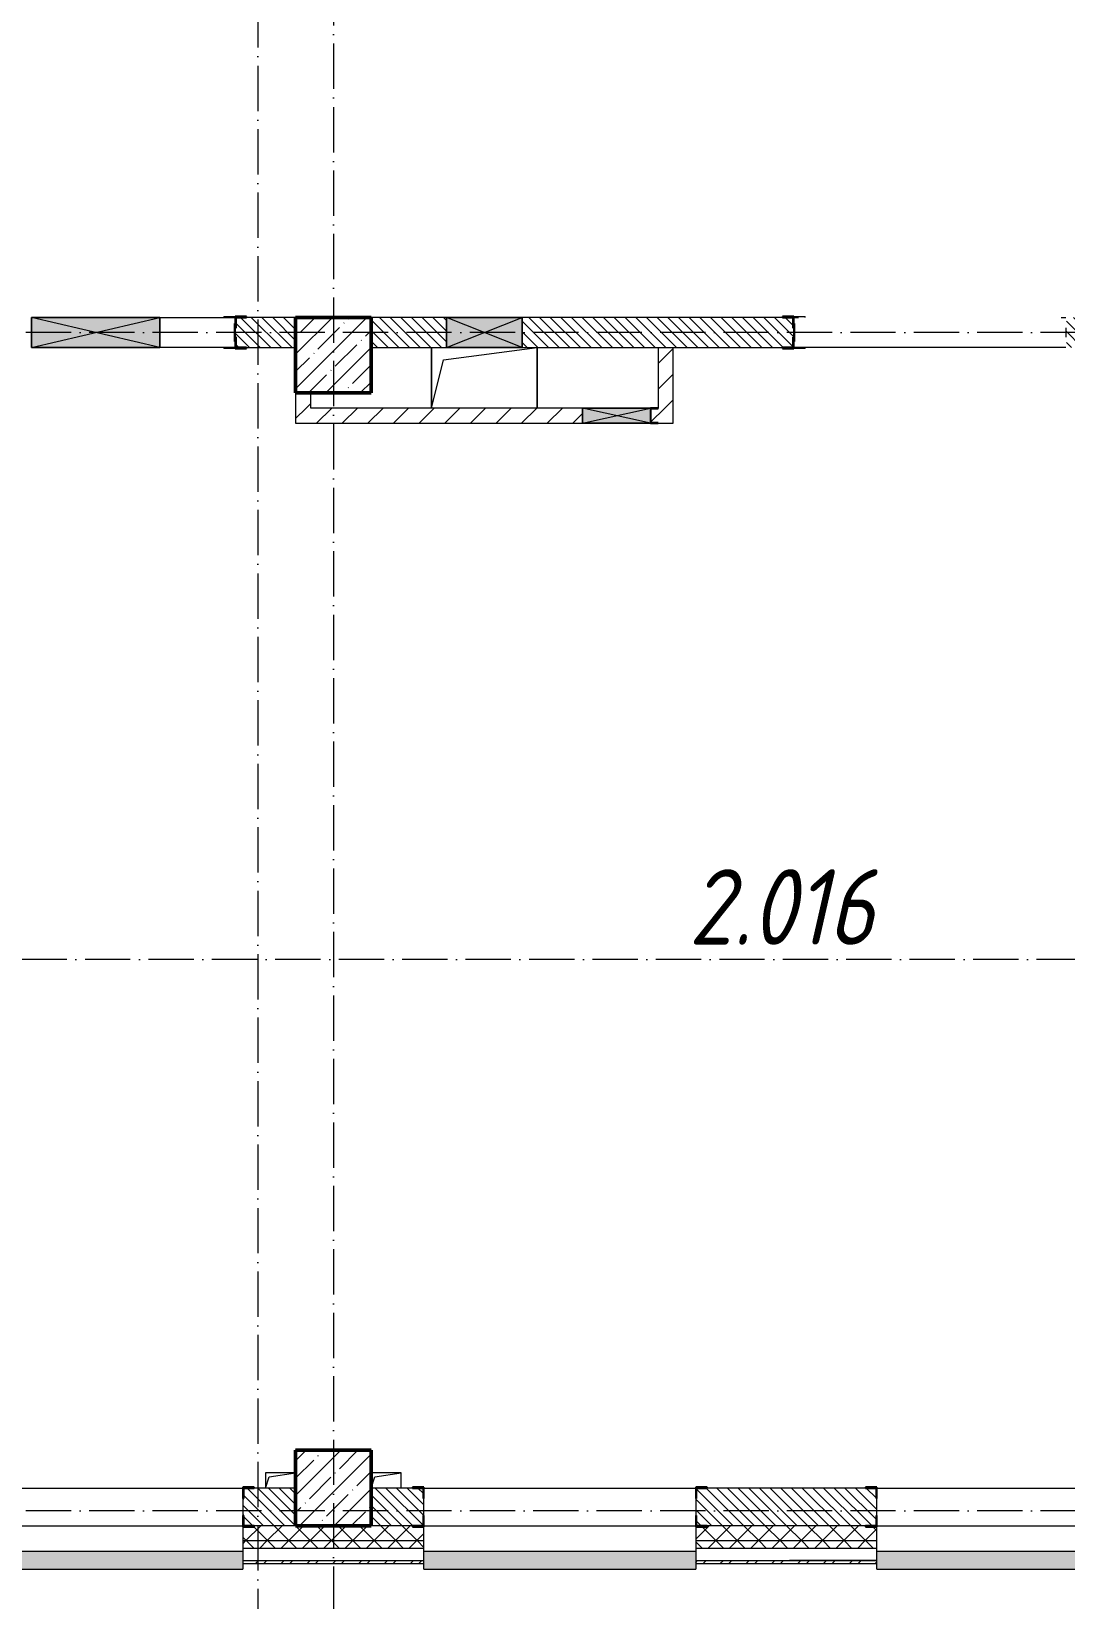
# Model space of a CAD drawing. Header units: millimetres. Extents: x 2294 to 908349, y -83289 to 219220.
# Drawn here: x 63063 to 69913, y 60718 to 71099 of the extents above; entities that cross this region are included whole.
import ezdxf

# ---------------------------------------------------------------- set-up
doc = ezdxf.new("R2010")
doc.units = ezdxf.units.MM
doc.linetypes.add('50_200_ШТРИХ_1Т_ш5_п1_п1_', pattern=[700, 500, -100, 0, -100])
for name, color, linetype, lineweight in [('3.3) Вычитаем ЖБбалки 0.4м -', 31, 'Continuous', 30), ('A-DETL-GENF-OTLN', 7, 'Continuous', 9), ('A-FLOR-____-OTLN', 7, 'Continuous', 9), ('A-GENM-____-MCUT', 7, 'Continuous', 25), ('A-GENM-____-OTLN', 7, 'Continuous', 9), ('A-GENM-____-OTLN-1', 7, 'Continuous', 25), ('A-GLAZ-____-OTLN', 7, 'Continuous', 9), ('A-WALL-____-MCUT', 7, 'Continuous', 13), ('A-WALL-____-MCUT-1', 7, 'Continuous', 9), ('A-WALL-____-OTLN', 7, 'Continuous', 9), ('A-WALL-____-PATT-1', 7, 'Continuous', 9), ('A-WALL-FNSH-MCUT-1', 7, 'Continuous', 9), ('I-WALL-____-OTLN', 7, 'Continuous', 9), ('S-COLS-____-MCUT', 7, 'Continuous', 50), ('S-COLS-____-OTLN', 7, 'Continuous', 9), ('S-GRID-____-OTLN-1', 7, '50_200_ШТРИХ_1Т_ш5_п1_п1_', 9), ('Марки помещений', 7, 'Continuous', 9)]:
    doc.layers.add(name, color=color, linetype=linetype, lineweight=lineweight)
doc.layers.add('A-GLAZ-____-OTLN-1', color=7, linetype='Continuous', lineweight=9, true_color=0xc0c0c0)
doc.styles.add('ISOCPEUR_I_2', font='isocpeui.ttf', dxfattribs={"width": 0.85, "height": 2.3})
pattern_1 = [(45, (7562.79, 6025.28), (-70.71068, 70.71068), []), (135, (7562.79, 6025.28), (-70.71068, -70.71068), [])]
pattern_2 = [(135, (7562.787, 6025.276), (-35.35534, -35.35534), [])]
pattern_3 = [(45, (7562.79, 6025.28), (-84.85281, 84.85281), [])]
pattern_4 = [(45, (7562.79, 6025.28), (-85.53659, 85.53659), []), (45, (7619.81, 6025.28), (-85.53659, 85.53659), [])]

# ---------------------------------------------------------------- blocks, each defined once
blk = doc.blocks.new('BSC_Колонна _Прямоугольная - 500х500-V61-АР1_План отверстий 2 этажа в осях 1-64_Ю-ЯЯ')
at = {"layer": 'S-COLS-____-OTLN'}
h = blk.add_hatch(dxfattribs=at)
h.set_pattern_fill('FP_72', color=256, style=0, pattern_type=2)
h.set_pattern_definition([(45, (-57500, -55431.04), (-114.04925, 114.04925), []), (45, (-57385.95, -55431.04), (-114.04925, 114.04925), [201.613, -40.323, 3.353, -36.97])])
h.paths.add_polyline_path([(-250, -250), (250, -250), (250, 250), (-250, 250), (-250, 179)], flags=0)
at = {"layer": 'S-COLS-____-MCUT'}
for p, q in [((250, 250), (-250, 250)), ((-250, 250), (-250, -250)), ((250, -250), (250, 250)), ((-250, -250), (250, -250))]:
    blk.add_line(p, q, dxfattribs=at)
blk = doc.blocks.new('BSC_Колонна _Прямоугольная - 500х500-V62-АР1_План отверстий 2 этажа в осях 1-64_Ю-ЯЯ')
at = {"layer": 'S-COLS-____-OTLN'}
h = blk.add_hatch(dxfattribs=at)
h.set_pattern_fill('FP_73', color=256, style=0, pattern_type=2)
h.set_pattern_definition([(45, (-57500, -62931.04), (-114.04925, 114.04925), []), (45, (-57385.95, -62931.04), (-114.04925, 114.04925), [201.613, -40.323, 3.353, -36.97])])
h.paths.add_polyline_path([(-250, -250), (250, -250), (250, 250), (-250, 250)], flags=0)
at = {"layer": 'S-COLS-____-MCUT'}
for p, q in [((250, 250), (-250, 250)), ((-250, 250), (-250, -250)), ((250, -250), (250, 250)), ((-250, -250), (250, -250))]:
    blk.add_line(p, q, dxfattribs=at)
blk = doc.blocks.new('Фахверк_СКБ_Уголок - 250_2700-27497298-АР1_План отверстий 2 этажа в осях 1-64_Ю-ЯЯ')
at = {"layer": 'A-GENM-____-MCUT'}
for p, q in [((200, 181), (125, 181)), ((125, 181), (125, 106)), ((125, 106), (131, 106)), ((131, 106), (131, 175)), ((131, 175), (200, 175)), ((200, 175), (200, 181)), ((131, -6), (125, -6)), ((125, -6), (125, -81)), ((125, -81), (200, -81)), ((131, -75), (131, -6)), ((200, -75), (131, -75)), ((200, -81), (200, -75))]:
    blk.add_line(p, q, dxfattribs=at)
blk = doc.blocks.new('АР_Перемычка - АР_Перемычка-28444941-АР1_План отверстий 2 этажа в осях 1-64_Ю-ЯЯ')
at = {"layer": 'A-GENM-____-OTLN'}
blk.add_line((-400, -100), (-392, -100), dxfattribs=at)
blk = doc.blocks.new('154_Стойка_СКБ_Уголок - СМ-2480_200-28346303-АР1_План отверстий 2 этажа в осях 1-64_Ю-ЯЯ')
at = {"layer": 'A-GENM-____-MCUT'}
for p, q in [((125, 156), (125, 81)), ((200, 156), (125, 156)), ((131, 81), (131, 150)), ((131, 150), (200, 150)), ((200, 150), (200, 156)), ((125, 81), (131, 81)), ((131, 19), (125, 19)), ((125, 19), (125, -56)), ((131, -50), (131, 19)), ((125, -56), (200, -56)), ((200, -50), (131, -50)), ((200, -56), (200, -50))]:
    blk.add_line(p, q, dxfattribs=at)
blk = doc.blocks.new('Стойка_Влож_Полоса боковая - Полоса-V150-АР1_План отверстий 2 этажа в осях 1-64_Ю-ЯЯ')
at = {"layer": 'A-GENM-____-OTLN'}
for p, q in [((-5, 60), (0, 60)), ((-5, -60), (-5, 60)), ((0, 31), (0, -31)), ((0, -60), (-5, -60))]:
    blk.add_line(p, q, dxfattribs=at)
blk = doc.blocks.new('Стойка_Влож_Уголок_Опорный - Уголок-28213941-АР1_План отверстий 2 этажа в осях 1-64_Ю-ЯЯ')
at = {"layer": 'A-GENM-____-OTLN'}
for p, q in [((-212, -6), (-212, 0)), ((0, 0), (0, -6)), ((-212, -75), (-212, -6)), ((-212, -6), (-206, -6)), ((-212, -75), (-206, -75)), ((-6, -6), (0, -6)), ((-6, -75), (0, -75)), ((0, -6), (0, -75))]:
    blk.add_line(p, q, dxfattribs=at)
blk = doc.blocks.new('AR_Отверстие прямоугольное _в плите_ - AR_Отверстие прямоугольное _в плите_-V167-АР1_План отверстий 2 этажа в осях 1-64_Ю-ЯЯ')
at = {"layer": 'A-GENM-____-OTLN'}
for p, q in [((100, 50), (-100, 50)), ((-100, -50), (-75, 25)), ((-75, 25), (100, 50)), ((100, -50), (100, 50))]:
    blk.add_line(p, q, dxfattribs=at)
blk = doc.blocks.new('AR_Отверстие прямоугольное _в плите_ - AR_Отверстие прямоугольное _в плите_-V175-АР1_План отверстий 2 этажа в осях 1-64_Ю-ЯЯ')
at = {"layer": 'A-GENM-____-OTLN'}
for p, q in [((100, 50), (-100, 50)), ((-100, 50), (-100, -50)), ((-100, -50), (-75, 25)), ((-75, 25), (100, 50))]:
    blk.add_line(p, q, dxfattribs=at)
blk = doc.blocks.new('AR_Отверстие прямоугольное _в плите_ - AR_Отверстие прямоугольное _в плите_-V178-АР1_План отверстий 2 этажа в осях 1-64_Ю-ЯЯ')
at = {"layer": 'A-GENM-____-OTLN'}
for p, q in [((-350, 200), (-350, -200)), ((-350, -200), (-270, 120)), ((-270, 120), (350, 200)), ((350, -200), (350, 200))]:
    blk.add_line(p, q, dxfattribs=at)
blk = doc.blocks.new('Отлив_СКБ - Отлив витража_120_НВФ-31885687-АР1_План отверстий 2 этажа в осях 1-64_Ю-ЯЯ')
at = {"layer": 'A-GLAZ-____-OTLN-1'}
for points in [[(0, 0), (0, -2), (1800, -2), (1800, 0), (1023, 0)], [(0, -83), (0, -120), (1800, -120), (1800, -2), (0, -2), (0, -63)]]:
    blk.add_hatch(color=256, dxfattribs=at).paths.add_polyline_path(points, flags=0)
at = {"layer": 'A-GLAZ-____-OTLN'}
for p, q in [((0, 0), (1800, 0)), ((1800, -2), (0, -2)), ((0, -120), (0, -83)), ((1800, -83), (1800, -120)), ((0, -120), (1800, -120))]:
    blk.add_line(p, q, dxfattribs=at)
blk = doc.blocks.new('AR_Отверстие прямоугольное _в стене_ - AR_Отверстие прямоугольное _в стене__ОВ-36819370-АР1_План отверстий 2 этажа в осях 1-64_Ю-ЯЯ')
at = {"layer": 'A-GLAZ-____-OTLN'}
blk.add_hatch(color=256, dxfattribs=at).paths.add_polyline_path([(250, 100), (-250, 100), (-250, -100), (250, -100)], flags=0)
at = {"layer": 'A-DETL-GENF-OTLN'}
for p, q in [((-250, -100), (-250, 100)), ((-250, 100), (250, 100)), ((250, 100), (-250, -100)), ((-250, 100), (250, -100)), ((250, 100), (-250, 100)), ((-250, 100), (-250, -100)), ((250, 100), (250, -100)), ((250, -100), (250, 100)), ((250, -100), (-250, -100)), ((-250, -100), (250, -100))]:
    blk.add_line(p, q, dxfattribs=at)
blk = doc.blocks.new('AR_Отверстие прямоугольное _в стене_ - AR_Отверстие прямоугольное _в стене__ОВ-36815583-АР1_План отверстий 2 этажа в осях 1-64_Ю-ЯЯ')
at = {"layer": 'A-GLAZ-____-OTLN'}
blk.add_hatch(color=256, dxfattribs=at).paths.add_polyline_path([(-225, 50), (-225, -50), (225, -50), (225, 50)], flags=0)
at = {"layer": 'A-DETL-GENF-OTLN'}
for p, q in [((-225, 50), (225, 50)), ((225, 50), (-225, -50)), ((-225, 50), (225, -50)), ((225, 50), (-225, 50)), ((225, 50), (225, -50)), ((225, -50), (225, 50)), ((225, -50), (-225, -50)), ((-225, -50), (225, -50))]:
    blk.add_line(p, q, dxfattribs=at)
blk = doc.blocks.new('AR_Отверстие прямоугольное _в стене_ - AR_Отверстие прямоугольное _в стене__ОВ-36816157-АР1_План отверстий 2 этажа в осях 1-64_Ю-ЯЯ')
at = {"layer": 'A-GLAZ-____-OTLN'}
blk.add_hatch(color=256, dxfattribs=at).paths.add_polyline_path([(-425, 100), (-425, -100), (425, -100), (425, 100)], flags=0)
at = {"layer": 'A-DETL-GENF-OTLN'}
for p, q in [((-425, -100), (-425, 100)), ((-425, 100), (425, 100)), ((425, 100), (-425, -100)), ((-425, 100), (425, -100)), ((425, 100), (-425, 100)), ((-425, 100), (-425, -100)), ((425, 100), (425, -100)), ((425, -100), (425, 100)), ((425, -100), (-425, -100)), ((-425, -100), (425, -100))]:
    blk.add_line(p, q, dxfattribs=at)
blk = doc.blocks.new('154_Фахверк_СКБ_Швеллер - Тип_100_3960_зеркало-36793856-АР1_План отверстий 2 этажа в осях 1-64_Ю-ЯЯ')
at = {"layer": 'A-GENM-____-MCUT'}
for p, q in [((175, 50), (125, 50)), ((125, 50), (125, -50)), ((128, 47), (175, 47)), ((128, -47), (128, 47)), ((175, 47), (175, 50)), ((125, -50), (175, -50)), ((175, -47), (128, -47)), ((175, -50), (175, -47))]:
    blk.add_line(p, q, dxfattribs=at)
blk = doc.blocks.new('2floor')
at = {"layer": 'A-WALL-____-PATT-1'}
h = blk.add_hatch(dxfattribs=at)
h.set_pattern_fill('FP_6', color=256, style=0, pattern_type=2)
h.set_pattern_definition(pattern_2)
h.paths.add_polyline_path([(64419, 69006), (64813, 69006), (64813, 69206), (64419, 69206), (64419, 69137), (64413, 69137), (64413, 69075), (64419, 69075), (64419, 69046)], flags=0)
h.paths.add_polyline_path([(62313, 69006), (62707, 69006), (62707, 69075), (62713, 69075), (62713, 69137), (62707, 69137), (62707, 69206), (62313, 69206)], flags=0)
h = blk.add_hatch(dxfattribs=at)
h.set_pattern_fill('FP_6', color=256, style=0, pattern_type=2)
h.set_pattern_definition(pattern_2)
h.paths.add_polyline_path([(70813, 69006), (70813, 69206), (69919, 69206), (69919, 69137), (69913, 69137), (69913, 69075), (69919, 69075), (69919, 69006), (70119, 69006)], flags=0)
h.paths.add_polyline_path([(68038, 69006), (68107, 69006), (68107, 69075), (68113, 69075), (68113, 69137), (68107, 69137), (68107, 69206), (66313, 69206), (66313, 69006), (67643, 69006)], flags=0)
h.paths.add_polyline_path([(65313, 69006), (65813, 69006), (65813, 69206), (65313, 69206)], flags=0)
h = blk.add_hatch(dxfattribs=at)
h.set_pattern_fill('FP_4', color=256, style=0, pattern_type=2)
h.set_pattern_definition(pattern_3)
h.paths.add_polyline_path([(67213, 68606), (67313, 68606), (67313, 69006), (67213, 69006)], flags=0)
h = blk.add_hatch(dxfattribs=at)
h.set_pattern_fill('FP_4', color=256, style=0, pattern_type=2)
h.set_pattern_definition(pattern_3)
h.paths.add_polyline_path([(64913, 68606), (64913, 68706), (64813, 68706), (64813, 68606)], flags=0)
h = blk.add_hatch(dxfattribs=at)
h.set_pattern_fill('FP_4', color=256, style=0, pattern_type=2)
h.set_pattern_definition(pattern_3)
h.paths.add_polyline_path([(66713, 68506), (66713, 68606), (64813, 68606), (64813, 68506), (65875, 68506)], flags=0)
h.paths.add_polyline_path([(67313, 68506), (67313, 68606), (67213, 68606), (67213, 68603), (67166, 68603), (67166, 68509), (67213, 68509), (67213, 68506)], flags=0)
h = blk.add_hatch(dxfattribs=at)
h.set_pattern_fill('FP_6', color=256, style=0, pattern_type=2)
h.set_pattern_definition(pattern_2)
h.paths.add_polyline_path([(64538, 61206), (64813, 61206), (64813, 61456), (64469, 61456), (64469, 61387), (64463, 61387), (64463, 61275), (64469, 61275), (64469, 61206)], flags=0)
h.paths.add_polyline_path([(62340, 61206), (62657, 61206), (62657, 61275), (62663, 61275), (62663, 61387), (62657, 61387), (62657, 61456), (62313, 61456), (62313, 61206)], flags=0)
h = blk.add_hatch(dxfattribs=at)
h.set_pattern_fill('FP_6', color=256, style=0, pattern_type=2)
h.set_pattern_definition(pattern_2)
h.paths.add_polyline_path([(70469, 61206), (70813, 61206), (70813, 61456), (70469, 61456), (70469, 61387), (70463, 61387), (70463, 61275), (70469, 61275)], flags=0)
h.paths.add_polyline_path([(68588, 61206), (68657, 61206), (68657, 61275), (68663, 61275), (68663, 61387), (68657, 61387), (68657, 61456), (67469, 61456), (67469, 61387), (67463, 61387), (67463, 61275), (67469, 61275), (67469, 61206), (67643, 61206)], flags=0)
h.paths.add_polyline_path([(65657, 61206), (65657, 61275), (65663, 61275), (65663, 61387), (65657, 61387), (65657, 61456), (65313, 61456), (65313, 61206), (65588, 61206)], flags=0)
h = blk.add_hatch(dxfattribs=at)
h.set_pattern_fill('FP_1', color=256, style=0, pattern_type=2)
h.set_pattern_definition(pattern_1)
h.paths.add_polyline_path([(81783, 61106), (81863, 61106), (81863, 61206), (75513, 61206), (75513, 61106), (78248, 61106)], flags=0)
h.paths.add_polyline_path([(72563, 61106), (74513, 61106), (74513, 61206), (72638, 61206), (72638, 61200), (72563, 61200)], flags=0)
h.paths.add_polyline_path([(71563, 61106), (71563, 61200), (71488, 61200), (71488, 61206), (70538, 61206), (70538, 61200), (70463, 61200), (70463, 61106), (71178, 61106)], flags=0)
h.paths.add_polyline_path([(67643, 61106), (68663, 61106), (68663, 61200), (68588, 61200), (68588, 61206), (67538, 61206), (67538, 61200), (67463, 61200), (67463, 61106), (67538, 61106)], flags=0)
h.paths.add_polyline_path([(65663, 61106), (65663, 61200), (65588, 61200), (65588, 61206), (64538, 61206), (64538, 61200), (64463, 61200), (64463, 61106), (64991, 61106)], flags=0)
h.paths.add_polyline_path([(61898, 61106), (62663, 61106), (62663, 61200), (62588, 61200), (62588, 61206), (61538, 61206), (61538, 61200), (61463, 61200), (61463, 61106), (61813, 61106)], flags=0)
h.paths.add_polyline_path([(59588, 61106), (59663, 61106), (59663, 61200), (59588, 61200), (59588, 61206), (58538, 61206), (58538, 61200), (58463, 61200), (58463, 61106), (58805, 61106)], flags=0)
h.paths.add_polyline_path([(55463, 61106), (56663, 61106), (56663, 61200), (56588, 61200), (56588, 61206), (55538, 61206), (55538, 61200), (55463, 61200)], flags=0)
h.paths.add_polyline_path([(50038, 61106), (50113, 61106), (50113, 61200), (50038, 61200), (50038, 61206), (48988, 61206), (48988, 61200), (48913, 61200), (48913, 61106), (49968, 61106)], flags=0)
h.paths.add_polyline_path([(51988, 61106), (53663, 61106), (53663, 61200), (53588, 61200), (53588, 61206), (51988, 61206), (51988, 61200), (51913, 61200), (51913, 61106)], flags=0)
h.paths.add_polyline_path([(47038, 61106), (47113, 61106), (47113, 61200), (47038, 61200), (47038, 61206), (45988, 61206), (45988, 61200), (45913, 61200), (45913, 61106), (46763, 61106)], flags=0)
h.paths.add_polyline_path([(44113, 61106), (44113, 61200), (44038, 61200), (44038, 61206), (42988, 61206), (42988, 61200), (42913, 61200), (42913, 61106), (43781, 61106)], flags=0)
h.paths.add_polyline_path([(39913, 61106), (41113, 61106), (41113, 61200), (41038, 61200), (41038, 61206), (39988, 61206), (39988, 61200), (39913, 61200)], flags=0)
h.paths.add_polyline_path([(38113, 61106), (38113, 61200), (38038, 61200), (38038, 61206), (36988, 61206), (36988, 61200), (36913, 61200), (36913, 61106), (38038, 61106)], flags=0)
h.paths.add_polyline_path([(34263, 61106), (35113, 61106), (35113, 61200), (35038, 61200), (35038, 61206), (33988, 61206), (33988, 61200), (33913, 61200), (33913, 61106), (34060, 61106)], flags=0)
h.paths.add_polyline_path([(32113, 61106), (32113, 61200), (32038, 61200), (32038, 61206), (30988, 61206), (30988, 61200), (30913, 61200), (30913, 61106), (31409, 61106)], flags=0)
h.paths.add_polyline_path([(29113, 61106), (29113, 61200), (29038, 61200), (29038, 61206), (27988, 61206), (27988, 61200), (27913, 61200), (27913, 61106), (29038, 61106)], flags=0)
h.paths.add_polyline_path([(26113, 61106), (26113, 61200), (26038, 61200), (26038, 61206), (24988, 61206), (24988, 61200), (24913, 61200), (24913, 61106), (26106, 61106)], flags=0)
h.paths.add_polyline_path([(23913, 61106), (23913, 61200), (23838, 61200), (23838, 61206), (14113, 61206), (14113, 61106), (23455, 61106)], flags=0)
h.paths.add_polyline_path([(13113, 61106), (13113, 61206), (5113, 61206), (5113, 61106), (11083, 61106)], flags=0)
h = blk.add_hatch(dxfattribs=at)
h.set_pattern_fill('FP_1', color=256, style=0, pattern_type=2)
h.set_pattern_definition(pattern_1)
h.paths.add_polyline_path([(81863, 61056), (81863, 61106), (75513, 61106), (75513, 61056), (81783, 61056)], flags=0)
h.paths.add_polyline_path([(74513, 61056), (74513, 61106), (72563, 61106), (72563, 61056), (72945, 61056)], flags=0)
h.paths.add_polyline_path([(71563, 61056), (71563, 61106), (70463, 61106), (70463, 61056), (71178, 61056)], flags=0)
h.paths.add_polyline_path([(68663, 61056), (68663, 61106), (67463, 61106), (67463, 61056), (67643, 61056)], flags=0)
h.paths.add_polyline_path([(65663, 61056), (65663, 61106), (64463, 61106), (64463, 61056), (64991, 61056)], flags=0)
h.paths.add_polyline_path([(62663, 61056), (62663, 61106), (61463, 61106), (61463, 61056), (62340, 61056)], flags=0)
h.paths.add_polyline_path([(58463, 61056), (59663, 61056), (59663, 61106), (58463, 61106)], flags=0)
h.paths.add_polyline_path([(56154, 61056), (56663, 61056), (56663, 61106), (55463, 61106), (55463, 61056)], flags=0)
h.paths.add_polyline_path([(51913, 61056), (53663, 61056), (53663, 61106), (51913, 61106)], flags=0)
h.paths.add_polyline_path([(48913, 61056), (50113, 61056), (50113, 61106), (48913, 61106)], flags=0)
h.paths.add_polyline_path([(47113, 61056), (47113, 61106), (45913, 61106), (45913, 61056), (46433, 61056)], flags=0)
h.paths.add_polyline_path([(41113, 61056), (41113, 61106), (39913, 61106), (39913, 61056)], flags=0)
h.paths.add_polyline_path([(42913, 61056), (44113, 61056), (44113, 61106), (42913, 61106)], flags=0)
h.paths.add_polyline_path([(38113, 61056), (38113, 61106), (36913, 61106), (36913, 61056), (37595, 61056)], flags=0)
h.paths.add_polyline_path([(35113, 61056), (35113, 61106), (33913, 61106), (33913, 61056), (34944, 61056)], flags=0)
h.paths.add_polyline_path([(30913, 61056), (32113, 61056), (32113, 61106), (30913, 61106)], flags=0)
h.paths.add_polyline_path([(29113, 61056), (29113, 61106), (27913, 61106), (27913, 61056), (28758, 61056)], flags=0)
h.paths.add_polyline_path([(26106, 61056), (26113, 61056), (26113, 61106), (24913, 61106), (24913, 61056), (25223, 61056)], flags=0)
h.paths.add_polyline_path([(23913, 61056), (23913, 61106), (14113, 61106), (14113, 61056), (23455, 61056)], flags=0)
h.paths.add_polyline_path([(13113, 61056), (13113, 61106), (5013, 61106), (5013, 61056), (11083, 61056)], flags=0)
h = blk.add_hatch(dxfattribs=at)
h.set_pattern_fill('FP_3', color=256, style=0, pattern_type=2)
h.set_pattern_definition(pattern_4)
h.paths.add_polyline_path([(68083, 60956), (68083, 60976), (67463, 60976), (67463, 60956), (67643, 60956)], flags=0)
h.paths.add_polyline_path([(64991, 60956), (65663, 60956), (65663, 60976), (64463, 60976), (64463, 60956)], flags=0)
h.paths.add_polyline_path([(62663, 60956), (62663, 60976), (61463, 60976), (61463, 60956), (62340, 60956)], flags=0)
h.paths.add_polyline_path([(59663, 60956), (59663, 60976), (58463, 60976), (58463, 60956), (58805, 60956)], flags=0)
h.paths.add_polyline_path([(56154, 60956), (56663, 60956), (56663, 60976), (55463, 60976), (55463, 60956)], flags=0)
h.paths.add_polyline_path([(53663, 60956), (53663, 60976), (52798, 60976), (52798, 60956), (53503, 60956)], flags=0)
h = blk.add_hatch(dxfattribs=at)
h.set_pattern_fill('FP_3', color=256, style=0, pattern_type=2)
h.set_pattern_definition(pattern_4)
h.paths.add_polyline_path([(81763, 60956), (81763, 60976), (75513, 60976), (75513, 60956), (78248, 60956)], flags=0)
h.paths.add_polyline_path([(74513, 60956), (74513, 60976), (72563, 60976), (72563, 60956), (72945, 60956)], flags=0)
h.paths.add_polyline_path([(71563, 60956), (71563, 60976), (70463, 60976), (70463, 60956), (71178, 60956)], flags=0)
h.paths.add_polyline_path([(68663, 60956), (68663, 60976), (68083, 60976), (68083, 60956)], flags=0)
at = {"layer": '3.3) Вычитаем ЖБбалки 0.4м -'}
blk.add_lwpolyline([(64813, 61456), (64813, 61706), (65313, 61706), (65313, 61456)], dxfattribs=at)
at = {"layer": 'A-FLOR-____-OTLN'}
for p, q in [((65713, 68606), (65713, 69006)), ((66413, 69006), (66413, 68606))]:
    blk.add_line(p, q, dxfattribs=at)
at = {"layer": 'A-WALL-____-MCUT'}
for p, q in [((64813, 69206), (64488, 69206)), ((65813, 69206), (65313, 69206)), ((68038, 69206), (66313, 69206)), ((69913, 69137), (69913, 69075)), ((64488, 69006), (64813, 69006)), ((65313, 69006), (65813, 69006)), ((66313, 69006), (68038, 69006)), ((64463, 61387), (64463, 61275)), ((64813, 61456), (64538, 61456)), ((65588, 61456), (65313, 61456)), ((65663, 61275), (65663, 61387)), ((67463, 61387), (67463, 61275)), ((68588, 61456), (67538, 61456)), ((68663, 61275), (68663, 61387)), ((64463, 61200), (64463, 60976)), ((65663, 60976), (65663, 61200)), ((67463, 61200), (67463, 60976)), ((68663, 60976), (68663, 61200)), ((64463, 60976), (65663, 60976)), ((67463, 60976), (68663, 60976))]:
    blk.add_line(p, q, dxfattribs=at)
at = {"layer": 'A-WALL-____-MCUT-1'}
for p, q in [((64813, 61206), (64538, 61206)), ((65588, 61206), (65313, 61206)), ((68588, 61206), (67538, 61206)), ((65663, 61106), (64463, 61106)), ((65663, 61056), (64463, 61056)), ((68663, 61106), (67463, 61106)), ((68663, 61056), (67463, 61056))]:
    blk.add_line(p, q, dxfattribs=at)
at = {"layer": 'A-WALL-____-OTLN'}
for p, q in [((62663, 61456), (64463, 61456)), ((65663, 61456), (67463, 61456)), ((68663, 61456), (70463, 61456)), ((62663, 61206), (64463, 61206)), ((65663, 61206), (67463, 61206)), ((68663, 61206), (70463, 61206))]:
    blk.add_line(p, q, dxfattribs=at)
at = {"layer": 'A-WALL-FNSH-MCUT-1'}
for p, q in [((67213, 69006), (67213, 68606)), ((67313, 68506), (67313, 69006)), ((64813, 68706), (64813, 68506)), ((64913, 68606), (64913, 68706)), ((66713, 68606), (64913, 68606)), ((64813, 68506), (66713, 68506)), ((67213, 68506), (67313, 68506)), ((64463, 60976), (64463, 60956)), ((64463, 60956), (65663, 60956)), ((65663, 60956), (65663, 60976)), ((67463, 60976), (67463, 60976)), ((67463, 60976), (67463, 60956)), ((67463, 60956), (68083, 60956)), ((68663, 60976), (68083, 60976)), ((68083, 60956), (68663, 60956)), ((68663, 60956), (68663, 60976))]:
    blk.add_line(p, q, dxfattribs=at)
at = {"layer": 'I-WALL-____-OTLN'}
for p, q in [((63913, 69206), (64413, 69206)), ((68113, 69206), (68143, 69206)), ((69883, 69206), (69913, 69206)), ((64413, 69006), (63913, 69006)), ((69913, 69006), (68113, 69006))]:
    blk.add_line(p, q, dxfattribs=at)
at = {"layer": 'A-GENM-____-OTLN'}
for name, p, rotation in [('Стойка_Влож_Уголок_Опорный - Уголок-28213941-АР1_План отверстий 2 этажа в осях 1-64_Ю-ЯЯ', (64413, 69000), 269.9999999999995), ('Стойка_Влож_Уголок_Опорный - Уголок-28213941-АР1_План отверстий 2 этажа в осях 1-64_Ю-ЯЯ', (68113, 69212), 89.99999999999955), ('Стойка_Влож_Полоса боковая - Полоса-V150-АР1_План отверстий 2 этажа в осях 1-64_Ю-ЯЯ', (68113, 69106), 180)]:
    blk.add_blockref(name, p, dxfattribs=dict(at, rotation=rotation))
for name, p in [('Стойка_Влож_Полоса боковая - Полоса-V150-АР1_План отверстий 2 этажа в осях 1-64_Ю-ЯЯ', (64413, 69106)), ('AR_Отверстие прямоугольное _в плите_ - AR_Отверстие прямоугольное _в плите_-V178-АР1_План отверстий 2 этажа в осях 1-64_Ю-ЯЯ', (66063, 68806)), ('АР_Перемычка - АР_Перемычка-28444941-АР1_План отверстий 2 этажа в осях 1-64_Ю-ЯЯ', (68113, 69106)), ('AR_Отверстие прямоугольное _в плите_ - AR_Отверстие прямоугольное _в плите_-V175-АР1_План отверстий 2 этажа в осях 1-64_Ю-ЯЯ', (64713, 61506)), ('AR_Отверстие прямоугольное _в плите_ - AR_Отверстие прямоугольное _в плите_-V167-АР1_План отверстий 2 этажа в осях 1-64_Ю-ЯЯ', (65413, 61506))]:
    blk.add_blockref(name, p, dxfattribs=at)
at = {"layer": 'A-GENM-____-OTLN-1'}
for name, p in [('154_Стойка_СКБ_Уголок - СМ-2480_200-28346303-АР1_План отверстий 2 этажа в осях 1-64_Ю-ЯЯ', (64288, 69056)), ('154_Фахверк_СКБ_Швеллер - Тип_100_3960_зеркало-36793856-АР1_План отверстий 2 этажа в осях 1-64_Ю-ЯЯ', (67038, 68556)), ('Фахверк_СКБ_Уголок - 250_2700-27497298-АР1_План отверстий 2 этажа в осях 1-64_Ю-ЯЯ', (64338, 61281)), ('Фахверк_СКБ_Уголок - 250_2700-27497298-АР1_План отверстий 2 этажа в осях 1-64_Ю-ЯЯ', (67338, 61281))]:
    blk.add_blockref(name, p, dxfattribs=at)
at = {"layer": 'A-GENM-____-OTLN-1', "rotation": 180}
for name, p in [('154_Стойка_СКБ_Уголок - СМ-2480_200-28346303-АР1_План отверстий 2 этажа в осях 1-64_Ю-ЯЯ', (68238, 69156)), ('Фахверк_СКБ_Уголок - 250_2700-27497298-АР1_План отверстий 2 этажа в осях 1-64_Ю-ЯЯ', (65788, 61381)), ('Фахверк_СКБ_Уголок - 250_2700-27497298-АР1_План отверстий 2 этажа в осях 1-64_Ю-ЯЯ', (68788, 61381))]:
    blk.add_blockref(name, p, dxfattribs=at)
at = {"layer": 'A-GLAZ-____-OTLN', "rotation": 180}
for name, p in [('AR_Отверстие прямоугольное _в стене_ - AR_Отверстие прямоугольное _в стене__ОВ-36816157-АР1_План отверстий 2 этажа в осях 1-64_Ю-ЯЯ', (63488, 69106)), ('AR_Отверстие прямоугольное _в стене_ - AR_Отверстие прямоугольное _в стене__ОВ-36819370-АР1_План отверстий 2 этажа в осях 1-64_Ю-ЯЯ', (66063, 69106)), ('AR_Отверстие прямоугольное _в стене_ - AR_Отверстие прямоугольное _в стене__ОВ-36815583-АР1_План отверстий 2 этажа в осях 1-64_Ю-ЯЯ', (66938, 68556))]:
    blk.add_blockref(name, p, dxfattribs=at)
at = {"layer": 'A-GLAZ-____-OTLN'}
for p in [(62663, 61039), (65663, 61039), (68663, 61039)]:
    blk.add_blockref('Отлив_СКБ - Отлив витража_120_НВФ-31885687-АР1_План отверстий 2 этажа в осях 1-64_Ю-ЯЯ', p, dxfattribs=at)
at = {"layer": 'S-COLS-____-OTLN'}
for name, p in [('BSC_Колонна _Прямоугольная - 500х500-V62-АР1_План отверстий 2 этажа в осях 1-64_Ю-ЯЯ', (65063, 68956)), ('BSC_Колонна _Прямоугольная - 500х500-V61-АР1_План отверстий 2 этажа в осях 1-64_Ю-ЯЯ', (65063, 61456))]:
    blk.add_blockref(name, p, dxfattribs=at)
at = {"layer": 'Марки помещений', "insert": (67416, 65553), "char_height": 500, "width": 737.55, "attachment_point": 1, "style": 'ISOCPEUR_I_2'}
blk.add_mtext('2.016', dxfattribs=at)
blk = doc.blocks.new('3osi')
at = {"layer": 'S-GRID-____-OTLN-1', "color": 251, "ltscale": 0.6, "true_color": 0x636466}
for p, q in [((222583.5, 96918.1), (222583.5, 58916.9)), ((223083.5, 96644.8), (223083.5, 59064.8)), ((269657.9, 69106.3), (160914.7, 69106.3)), ((241063.5, 64956.3), (160914.7, 64956.3)), ((269657.9, 61306.3), (160914.7, 61306.3))]:
    blk.add_line(p, q, dxfattribs=at)

msp = doc.modelspace()

# ---------------------------------------------------------------- block references
for name, p in [('3osi', (-158020.7, 0)), ('2floor', (0, 0))]:
    msp.add_blockref(name, p)

doc.saveas('drawing.dxf')
